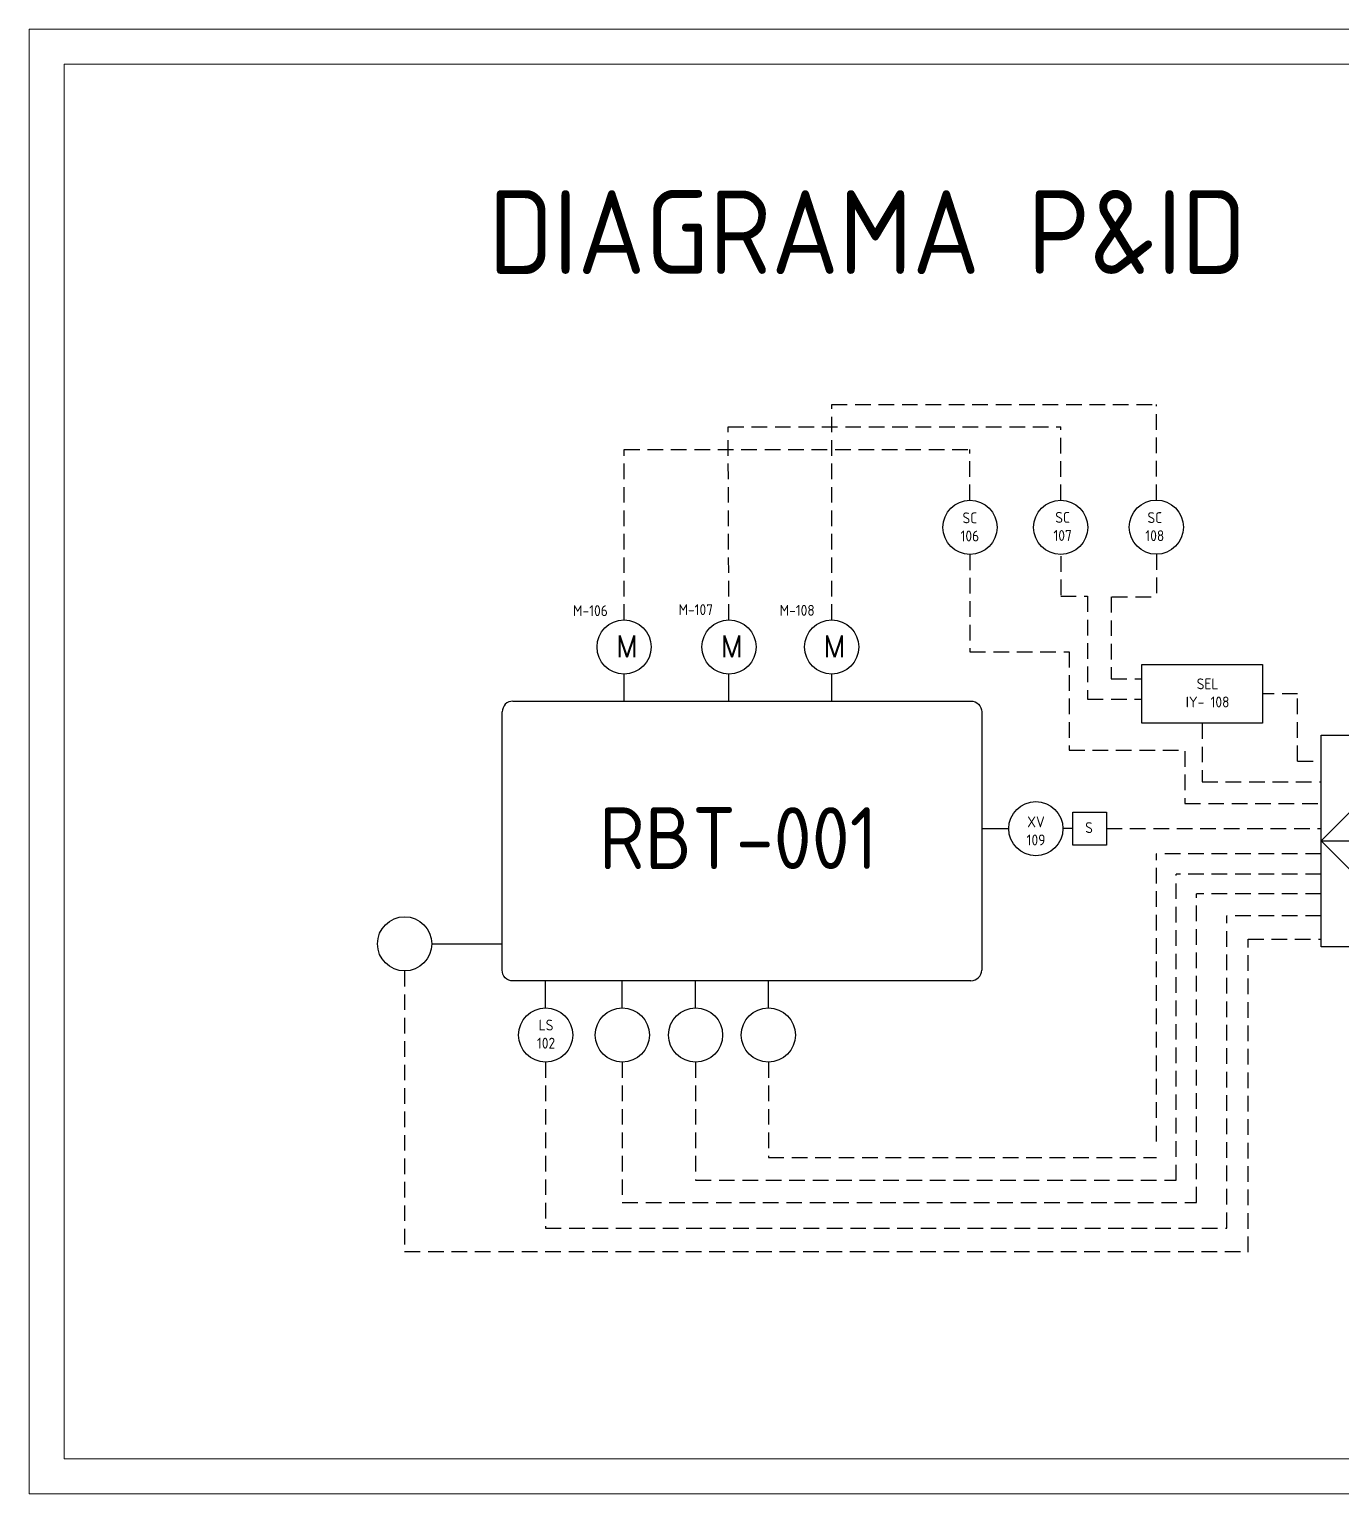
# Model space of a CAD drawing. Header units: millimetres. Extents: x 97 to 918, y 82 to 465.
# Drawn here: x 97.3 to 364, y 81.9 to 379.4 of the extents above; entities that cross this region are included whole.
import ezdxf
from ezdxf.enums import TextEntityAlignment as Align

# ---------------------------------------------------------------- set-up
doc = ezdxf.new("R2010")
doc.units = ezdxf.units.MM
doc.linetypes.add('HIDDEN2', pattern=[4.7625, 3.175, -1.5875])
for name, color, linetype, lineweight in [('ALZADO_COTAS_DE_LAS_PLANTAS', 7, 'Continuous', 0), ('G-ANNO-TTLB', 7, 'Continuous', 9), ('G-ANNO-TTLB-MEDM', 7, 'Continuous', 9), ('G-ANNO-TTLB-THIN', 7, 'Continuous', 9), ('Layer Principal', 7, 'HIDDEN2', 30)]:
    doc.layers.add(name, color=color, linetype=linetype, lineweight=lineweight)
doc.layers.add('Circulo', color=7, linetype='Continuous', plot=False)
for name, color, linetype in [('Letter Layer', 7, 'Continuous'), ('LINK', 9, 'HIDDEN2'), ('SYMS', 7, 'Continuous'), ('TAGS', 150, 'Continuous')]:
    doc.layers.add(name, color=color, linetype=linetype)
doc.styles.get("Standard").update_dxf_attribs({"font": 'arial.ttf'})
doc.styles.add('WD', font='romans.shx')

# ---------------------------------------------------------------- blocks, each defined once
blk = doc.blocks.new('HIN1_INFRONT_MAIN_PLC')
for p, q in [((-0.5, -0.5), (-0.5, 0.5)), ((-0.5, 0.5), (0.5, 0.5)), ((0.5, 0.5), (0.5, -0.5)), ((0.5, -0.5), (-0.5, -0.5))]:
    blk.add_line(p, q)
at = {"ltscale": 0.127}
blk.add_line((-0.5, 0), (0.5, 0), dxfattribs=at)
at = {"ltscale": 25.4, "flags": 128}
blk.add_lwpolyline([(0, 0.5), (-0.5, 0), (0, -0.5), (0.5, 0)], close=True, dxfattribs=at)
at = {"ltscale": 3.2258, "flags": 128}
blk.add_lwpolyline([(0, 0.5), (-0.5, 0), (0, -0.5), (0.5, 0)], close=True, dxfattribs=at)
blk.add_lwpolyline([(0, 0.5), (-0.5, 0), (0, -0.5), (0.5, 0)], close=True, dxfattribs=at)
at = {"style": 'WD', "width": 0.7}
for tag, p, height in [('TERM04', (0.0207, 0.5306), 0.0625), ('X2TERM04', (0, 0.5), 0.005), ('TERM03', (0.5222, 0.0184), 0.0625), ('X4TERM01', (-0.5, 0), 0.005), ('X1TERM03', (0.5, 0), 0.005), ('RATING1', (0.5485, -0.1677), 0.125), ('DESC1', (0.5485, -0.3266), 0.125), ('DESC2', (0.5485, -0.5165), 0.125), ('X8TERM02', (0, -0.5), 0.005), ('TERM02', (0.0233, -0.5809), 0.0625), ('DESC3', (0.5485, -0.6975), 0.125), ('WDTAGALT', (0.5485, -0.8716), 0.125)]:
    blk.add_attdef(tag, p, '', height=height, dxfattribs=at)
for tag, height, p in [('INST', 0.125, (-0.5816, 0.4156)), ('LOC', 0.125, (-0.5816, 0.254)), ('TERM01', 0.0625, (-0.5242, 0.0184))]:
    blk.add_attdef(tag, text='', height=height, dxfattribs=at).set_placement(p, align=Align.RIGHT)
blk.add_attdef('XREF', text='', height=0.0625, rotation=0.0625, dxfattribs=at).set_placement((0.6297, 0.3767), align=Align.TOP_CENTER)
for tag, p in [('TAG1_PART1', (0, 0.147)), ('TAG1_PART2', (0, -0.2602))]:
    blk.add_attdef(tag, text='', height=0.125, dxfattribs=at).set_placement(p, align=Align.CENTER)
at = {"style": 'WD', "width": 0.7, "flags": 1}
for tag, p in [('WDTYPE', (-0.5767, -0.1697)), ('CAT', (-0.5871, -0.2531)), ('MFG', (-0.5859, -0.2796)), ('FAMILY', (-0.5789, -0.2227)), ('ASSYCODE', (-0.5662, -0.3061))]:
    blk.add_attdef(tag, text='', height=0.01, dxfattribs=at).set_placement(p, align=Align.CENTER)
blk = doc.blocks.new('HAC1_ROTARY_MOTOR')
at = {"ltscale": 3.2258}
blk.add_line((0, 0), (0, 0.25), dxfattribs=at)
blk.add_circle((0, 0.5), 0.25, dxfattribs=at)
at = {"insert": (-0.078, 0.605), "char_height": 0.2, "width": 0.19773, "attachment_point": 1, "style": 'WD'}
blk.add_mtext('M', dxfattribs=at)
at = {"style": 'WD', "flags": 1}
for tag, p in [('INST', (-0.273, 1.266)), ('LOC', (-0.273, 1.084)), ('TAG1', (-0.273, 0.895))]:
    blk.add_attdef(tag, text='', height=0.125, dxfattribs=at).set_placement(p, align=Align.RIGHT)
at = {"style": 'WD'}
for tag, p, height in [('TERM02', (0.009, 0.78), 0.0625), ('X2TERM02', (0, 0.75), 0.005), ('TERM03', (0.259, 0.53), 0.0625), ('X4TERM01', (-0.25, 0.5), 0.005), ('X1TERM03', (0.25, 0.5), 0.005), ('DESC1', (0.29, 0.324), 0.125), ('DESC2', (0.29, 0.14), 0.125), ('DESC3', (0.29, -0.05), 0.125), ('RATING1', (0.29, -0.228), 0.125), ('WDTAGALT', (0.302, -0.408), 0.125)]:
    blk.add_attdef(tag, p, '', height=height, dxfattribs=at)
blk.add_attdef('TERM01', text='', height=0.0625, dxfattribs=at).set_placement((-0.273, 0.521), align=Align.RIGHT)
blk.add_attdef('XREF', text='', height=0.0625, rotation=0.0625, dxfattribs=at).set_placement((-0.38, 0.442), align=Align.TOP_CENTER)
at = {"style": 'WD', "flags": 1}
for tag, p in [('FAMILY', (-0.216, 0.16)), ('WDTYPE', (-0.045, 0.212)), ('CAT', (-0.216, 0.116)), ('MFG', (-0.214, 0.084)), ('ASSYCODE', (-0.186, 0.055))]:
    blk.add_attdef(tag, text='', height=0.01, dxfattribs=at).set_placement(p, align=Align.CENTER)

msp = doc.modelspace()

# ---------------------------------------------------------------- linework, layer by layer
for p, q in [((239.28, 242.89), (250.9, 242.89)), ((179.04, 193.59), (193.36, 193.59))]:
    msp.add_line(p, q)
at = {"color": 7, "true_color": 0xffffff}
for points in [[(195.56, 242.89), (288.6, 242.89, -0.414214), (290.8, 240.69), (290.8, 188.27)], [(288.6, 186.06), (195.56, 186.06, -0.414214), (193.36, 188.27), (193.36, 240.69)]]:
    msp.add_lwpolyline(points, format="xyb", dxfattribs=at)
for centre, start, end in [((195.56, 240.69), 90, 180), ((288.6, 188.27), 270, 0)]:
    msp.add_arc(centre, 2.2, start, end)
at = {"layer": 'ALZADO_COTAS_DE_LAS_PLANTAS'}
msp.add_lwpolyline([(104.36, 88.97), (104.36, 372.28)], dxfattribs=at)
at = {"layer": 'Circulo'}
for centre in [(288.42, 278.19), (306.85, 278.19), (326.29, 278.23)]:
    msp.add_circle(centre, 5.5, dxfattribs=at)
at = {"layer": 'G-ANNO-TTLB'}
msp.add_line((104.36, 88.97), (510.19, 88.97), dxfattribs=at)
at = {"layer": 'G-ANNO-TTLB-MEDM'}
msp.add_line((104.36, 372.28), (510.19, 372.28), dxfattribs=at)
at = {"layer": 'G-ANNO-TTLB-THIN'}
for p, q in [((97.28, 379.36), (97.28, 81.89)), ((517.28, 379.36), (97.28, 379.36)), ((97.28, 81.89), (517.28, 81.89))]:
    msp.add_line(p, q, dxfattribs=at)
at = {"layer": 'Layer Principal'}
for p, q in [((260.32, 259.39), (260.32, 303.11)), ((260.32, 303.11), (326.29, 303.11)), ((326.29, 283.73), (326.29, 303.11)), ((239.43, 259.39), (239.28, 298.58)), ((239.28, 298.58), (306.85, 298.58)), ((306.85, 283.69), (306.85, 298.58)), ((218.14, 294), (288.42, 294)), ((288.42, 283.69), (288.42, 294)), ((288.42, 272.69), (288.42, 252.92)), ((306.85, 272.36), (306.85, 264.19)), ((326.29, 272.73), (326.29, 264.06)), ((306.85, 264.19), (312.32, 264.19)), ((312.32, 264.19), (312.32, 243.32)), ((317.14, 264.06), (317.14, 247.39)), ((317.27, 264.06), (326.29, 264.06)), ((288.42, 252.92), (308.56, 252.92)), ((308.56, 252.92), (308.56, 232.96)), ((317.14, 247.39), (323.35, 247.39)), ((355, 244.37), (347.86, 244.37)), ((355, 230.69), (355, 244.37)), ((312.32, 243.32), (323.35, 243.32)), ((335.61, 238.4), (335.6, 226.49)), ((308.56, 232.96), (332.09, 232.96)), ((332.09, 232.73), (332.09, 222.07)), ((355, 230.69), (359.75, 230.69)), ((335.6, 226.49), (359.75, 226.49)), ((332.09, 222.07), (359.75, 222.07)), ((316.17, 216.99), (359.75, 216.99))]:
    msp.add_line(p, q, dxfattribs=at)
at = {"layer": 'Layer Principal', "color": 7, "lineweight": 30, "true_color": 0xffffff}
msp.add_line((218.14, 259.39), (218.14, 294), dxfattribs=at)
at = {"layer": 'Letter Layer'}
for p, q in [((290.8, 216.99), (296.3, 216.99)), ((309.29, 216.99), (307.3, 216.99)), ((359.75, 204.99), (359.75, 204.99)), ((359.75, 204.99), (359.75, 204.99)), ((359.75, 204.99), (359.75, 204.99)), ((202.2, 180.56), (202.2, 186.06)), ((217.77, 180.56), (217.77, 186.06)), ((232.66, 180.56), (232.66, 186.06)), ((247.45, 180.56), (247.45, 186.06))]:
    msp.add_line(p, q, dxfattribs=at)
for points in [[(323.35, 250.34), (347.86, 250.34), (347.86, 238.4), (323.35, 238.4)], [(309.29, 220.36), (316.17, 220.36), (316.17, 213.62), (309.29, 213.62)]]:
    msp.add_lwpolyline(points, close=True, dxfattribs=at)
for centre in [(301.8, 216.99), (173.54, 193.59), (202.2, 175.06), (217.77, 175.06), (232.66, 175.06), (247.45, 175.06)]:
    msp.add_circle(centre, 5.5, dxfattribs=at)
at = {"layer": 'LINK'}
for p, q in [((326.34, 153.46), (326.34, 211.87)), ((359.75, 211.87), (326.34, 211.87)), ((330.33, 145.55), (330.33, 207.72)), ((359.75, 207.72), (330.33, 207.72)), ((334.47, 141.02), (334.47, 203.71)), ((359.75, 203.71), (334.47, 203.71)), ((340.63, 135.86), (340.63, 199.3)), ((359.75, 199.3), (340.63, 199.3)), ((344.93, 130.96), (344.93, 194.56)), ((344.93, 194.56), (359.75, 194.56)), ((173.54, 188.09), (173.54, 131.09)), ((202.2, 169.56), (202.2, 135.86)), ((217.77, 169.56), (217.77, 141.02)), ((232.66, 169.56), (232.66, 145.55)), ((247.45, 169.56), (247.45, 150.19)), ((247.45, 150.19), (326.34, 150.19)), ((232.66, 145.55), (330.33, 145.55)), ((217.77, 141.02), (334.47, 141.02)), ((202.2, 135.86), (340.63, 135.86)), ((173.54, 131.09), (344.93, 131.09))]:
    msp.add_line(p, q, dxfattribs=at)

# ---------------------------------------------------------------- block references
at = {"layer": 'SYMS', "xscale": 21.99999999999995, "yscale": 21.99999999999995, "zscale": 21.99999999999995}
for p in [(218.14, 242.89), (239.45, 242.89), (260.32, 242.89)]:
    msp.add_blockref('HAC1_ROTARY_MOTOR', p, dxfattribs=at)
at = {"layer": 'SYMS'}
ref = msp.add_blockref('HIN1_INFRONT_MAIN_PLC', (381.26, 214.48), dxfattribs=dict(at, xscale=43.00579642960898, yscale=43.00579642960898, zscale=43.00579642960898))
ref.add_attrib('TAG1_PART1', 'KC', dxfattribs={"layer": 'TAGS', "color": 0, "height": 5.376, "style": 'WD', "width": 0.7}).set_placement((381.26, 220.8), align=Align.CENTER)
ref.add_attrib('TAG1_PART2', '100', dxfattribs={"layer": 'TAGS', "color": 0, "height": 5.376, "style": 'WD', "width": 0.7}).set_placement((381.26, 203.29), align=Align.CENTER)

# ---------------------------------------------------------------- texts
at = {"insert": (213.03, 221.34), "char_height": 12.5618, "attachment_point": 1}
msp.add_mtext_dynamic_manual_height_columns('{\\Fisocp|c0;RBT-001}', width=37.2626, gutter_width=46.44, heights=[8.53], dxfattribs=at)
at = {"layer": 'Letter Layer', "attachment_point": 1}
for s, width, gutter_width, heights, insert, char_height in [('{\\Fisocp|c0;DIAGRAMA P&ID}', 199.519, 18.91, [-19.37], (190.6, 346.68), 17.0085), ('\\pxqc;{\\Fisocp|c0;SC\\P106}', 10.9202, 11.03, [5.92], (282.93, 281.22), 2.2055), ('\\pxqc;{\\Fisocp|c0;SC\\P107}', 10.9202, 11.03, [5.92], (301.78, 281.31), 2.2055), ('\\pxqc;{\\Fisocp|c0;SC\\P108}', 10.9202, 11.03, [5.92], (320.51, 281.27), 2.2055), ('{\\Fisocp|c0;M-106}', 16.7598, 11.03, [-2.21], (207.76, 262.37), 2.2055), ('{\\Fisocp|c0;M-107}', 16.7598, 11.03, [-2.21], (229.19, 262.58), 2.2055), ('{\\Fisocp|c0;M-108}', 16.7598, 11.03, [-2.21], (249.74, 262.44), 2.2055), ('\\pxqc;{\\Fisocp|c0;SEL\\PIY- 108}', 16.7598, 11.03, [-5.88], (328.32, 247.5), 2.2055), ('\\pxqc;{\\Fisocp|c0;XV\\P109}', 10.9202, 11.03, [5.92], (296.37, 219.47), 2.2055), ('\\pxqc;{\\Fisocp|c0;S}', 10.9202, 11.03, [5.92], (307.15, 218.3), 2.2055), ('\\pxqc;{\\Fisocp|c0;LS\\P102}', 10.9202, 11.03, [5.92], (196.82, 178.19), 2.2055)]:
    msp.add_mtext_dynamic_manual_height_columns(s, width=width, gutter_width=gutter_width, heights=heights, dxfattribs=dict(at, insert=insert, char_height=char_height))

doc.saveas('drawing.dxf')
